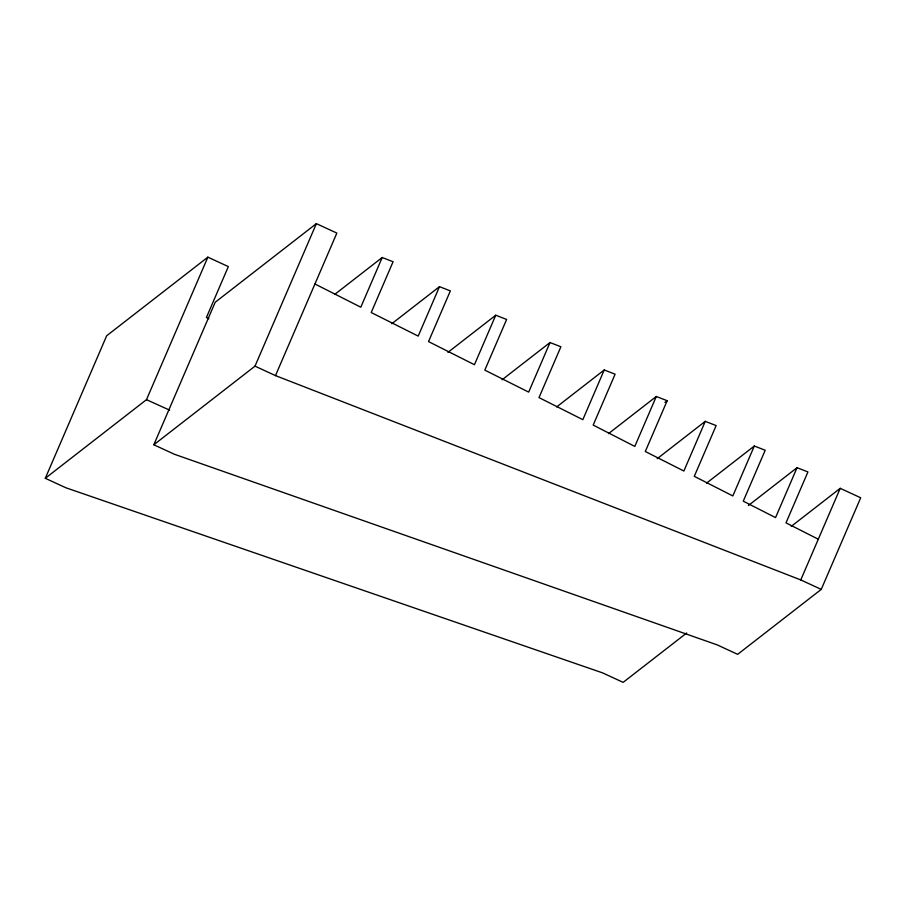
<?xml version="1.0" encoding="UTF-8"?>
<svg xmlns="http://www.w3.org/2000/svg" width="906" height="906" viewBox="0 0 906 906"><rect width="100%" height="100%" fill="white"/><g stroke="black" fill="none" stroke-linecap="round" stroke-linejoin="round"><path stroke-width="1.36" d="M686.691 632.988L623.147 682.365L602.671 672.909L65.776 487.734L45.3 478.289L106.67 335.775L207.859 257.157L228.335 266.602L206.409 317.508L208.89 318.765M45.3 478.289L146.478 399.671L207.859 257.157M153.827 444.767L215.198 302.264L316.375 223.635L336.851 233.091L275.481 375.605L255.005 366.149L153.827 444.767L174.303 454.223L717.19 644.879L737.665 654.336L821.244 589.387L860.7 497.779L840.224 488.323L791.187 526.42M255.005 366.149L316.375 223.635M818.299 539.217L786 522.841L807.926 471.935L797.042 467.7L775.547 517.609L743.271 501.177L765.196 450.248L754.324 446.024L732.829 495.933L694.29 476.33L716.148 425.582L705.264 421.347L683.871 471.029L645.298 451.494L667.178 400.712L656.295 396.488L634.8 446.42L593.192 425.073L615.106 374.201L604.234 369.965L582.83 419.671L539.002 397.598L560.893 346.76L550.021 342.536L528.674 392.105L484.812 370.124L506.635 319.456L495.752 315.22L474.438 364.722L428.527 341.585L450.361 290.894L439.489 286.67L418.198 336.103L371.211 312.525L393.079 261.743L382.207 257.508L360.803 307.202L314.937 283.986M275.481 375.605L800.768 579.931L840.224 488.323M334.631 294.484L382.207 257.508M391.811 323.714L439.489 286.67M447.949 352.366L495.752 315.22M502.049 379.807L550.021 342.536M556.669 406.93L604.234 369.965M608.526 433.612L656.295 396.488M664.959 402.434L667.178 400.712M657.212 458.685L705.264 421.347M706.601 483.102L754.324 446.024M748.435 505.48L797.042 467.7M169.592 410.135L146.478 399.671M800.768 579.931L821.244 589.387"/></g></svg>
